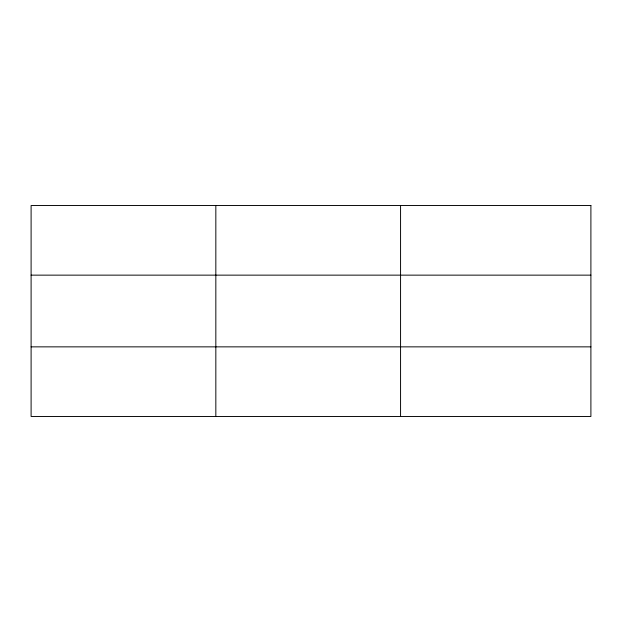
<?xml version="1.0" encoding="UTF-8"?>
<svg xmlns="http://www.w3.org/2000/svg" width="622" height="622" viewBox="0 0 622 622"><rect width="100%" height="100%" fill="white"/><g stroke="black" fill="none" stroke-linecap="round" stroke-linejoin="round"><path stroke-width="0.93" d="M215.834 416.468L215.834 205.532M400.568 416.468L400.568 205.532M31.1 275.142L590.9 275.142M31.1 346.858L590.9 346.858M590.9 205.532L590.9 416.468L31.1 416.468L31.1 205.532L590.9 205.532"/></g></svg>
